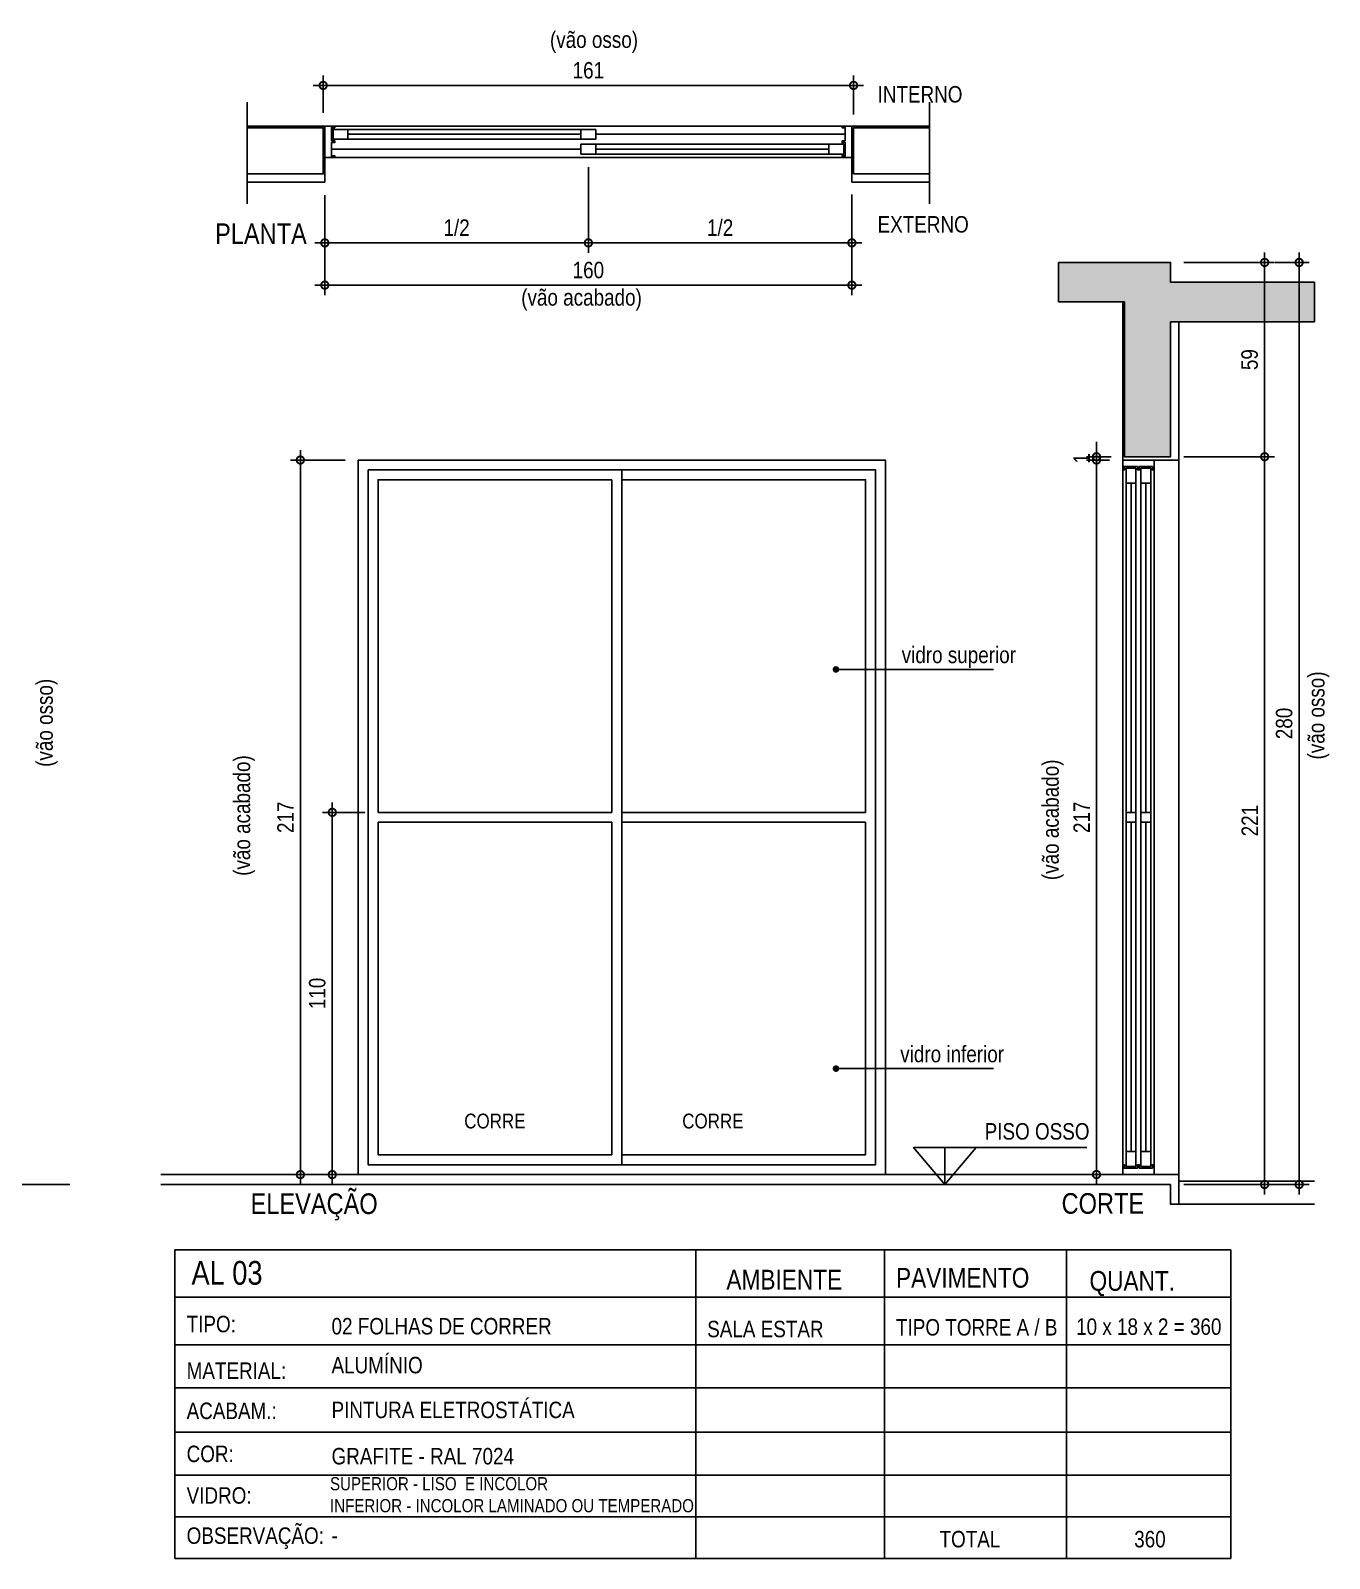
# Model space of a CAD drawing. Header units: metres. Extents: x -0.2 to 51.6, y -20.8 to 5.5.
# Drawn here: x 7.72 to 11.662, y 0.379 to 5.019 of the extents above; entities that cross this region are included whole.
import ezdxf

# ---------------------------------------------------------------- set-up
doc = ezdxf.new("R2010")
doc.units = ezdxf.units.M
doc.set_wipeout_variables(frame=1)
for name, color, linetype in [('AR-CAIXILHO', 1, 'Continuous'), ('ARQ-ALV ACAB', 4, 'Continuous'), ('ARQ-ALV OSSO', 5, 'Continuous'), ('ARQ-AUX', 7, 'Continuous'), ('ARQ-AUX1', 1, 'Continuous'), ('ARQ-AUX1 @ 1', 1, 'Continuous'), ('ARQ-AUX2', 2, 'Continuous'), ('ARQ-CAX', 1, 'Continuous'), ('ARQ-DIM', 2, 'Continuous'), ('ARQ-ENCH', 1, 'Continuous'), ('ARQ-SIM', 1, 'Continuous'), ('ARQ-TXT', 2, 'Continuous'), ('ARQ-TXT01', 2, 'Continuous'), ('ES-CORTE', 2, 'Continuous')]:
    doc.layers.add(name, color=color, linetype=linetype)
doc.styles.add('Adesa', font='ARIALN.TTF')
doc.styles.add('ROMANS', font='romans', dxfattribs={"height": 0.2})
doc.dimstyles.new('1-25ARQ', dxfattribs={"dimscale": 0.25, "dimtxt": 0.2, "dimasz": 0.08, "dimexe": 0.16, "dimexo": 0.1, "dimgap": 0.1, "dimtad": 1, "dimzin": 4, "dimdsep": 46, "dimtxsty": 'ROMANS', "dimblk": 'DOT', "dimcen": 0.1, "dimclrd": 1, "dimclre": 1, "dimclrt": 3, "dimadec": 0, "dimazin": 0, "dimtfac": 1, "dimtix": 1, "dimtmove": 2, "dimatfit": 3, "dimldrblk": 'DOT', "dimfxl": 1, "dimtolj": 1, "dimtzin": 4, "dimlwd": -1, "dimlwe": -1, "dimarcsym": 0})
doc.dimstyles.new('ADESA 1-0025', dxfattribs={"dimtxt": 0.05, "dimasz": 0.045, "dimexe": 0.03, "dimexo": 0.04, "dimgap": 0.02, "dimtad": 1, "dimtoh": 1, "dimdec": 0, "dimlfac": 100, "dimzin": 4, "dimtxsty": 'Adesa', "dimblk": 'DOTSMALL', "dimcen": 1, "dimdle": 0.03, "dimclrd": 1, "dimclre": 1, "dimclrt": 256, "dimazin": 1, "dimtm": 1e-09, "dimtfac": 1, "dimtdec": 0, "dimtix": 1, "dimtmove": 2, "dimatfit": 0, "dimldrblk": 'DOTSMALL', "dimfxl": 0.8, "dimtvp": 2, "dimtolj": 1, "dimtzin": 0, "dimarcsym": 0})

# ---------------------------------------------------------------- blocks, each defined once
blk = doc.blocks.new('_DotSmall')
at = {"color": 0, "linetype": 'ByBlock', "const_width": 0.5}
blk.add_lwpolyline([(-0.0625, 0, 1), (0.0625, 0, 1)], format="xyb", close=True, dxfattribs=at)
blk = doc.blocks.new('*D44')
at = {"layer": 'ARQ-DIM', "color": 1, "lineweight": -2, "transparency": 16777216}
for p, q in [((8.6128, 4.5188), (8.6128, 4.2158)), ((10.2128, 4.5188), (10.2128, 4.2158)), ((8.5828, 4.2458), (10.2428, 4.2458))]:
    blk.add_line(p, q, dxfattribs=at)
at = {"layer": 'Defpoints', "color": 0, "transparency": 16777216}
for p in [(8.6128, 4.5588), (10.2128, 4.5588), (10.2128, 4.2458)]:
    blk.add_point(p, dxfattribs=at)
at = {"layer": 'ARQ-DIM', "color": 1, "lineweight": -2, "transparency": 16777216, "xscale": 0.045, "yscale": 0.045, "zscale": 0.045, "rotation": 180}
blk.add_blockref('_DotSmall', (8.6128, 4.2458), dxfattribs=at)
at = {"layer": 'ARQ-DIM', "color": 1, "lineweight": -2, "transparency": 16777216, "xscale": 0.045, "yscale": 0.045, "zscale": 0.045}
blk.add_blockref('_DotSmall', (10.2128, 4.2458), dxfattribs=at)
at = {"layer": 'ARQ-DIM', "transparency": 16777216, "insert": (9.4128, 4.2913), "char_height": 0.05, "attachment_point": 5, "style": 'Adesa'}
blk.add_mtext('\\A1;160', dxfattribs=at)
blk = doc.blocks.new('*D38')
at = {"layer": 'ARQ-DIM', "color": 1, "lineweight": -2, "transparency": 16777216}
for p, q in [((8.6745, 3.7147), (8.5085, 3.7147)), ((8.5385, 3.7447), (8.5385, 1.5147)), ((8.5728, 1.5447), (8.5085, 1.5447))]:
    blk.add_line(p, q, dxfattribs=at)
at = {"layer": 'Defpoints', "color": 0, "transparency": 16777216}
for p in [(8.7145, 3.7147), (8.5385, 1.5447), (8.6128, 1.5447)]:
    blk.add_point(p, dxfattribs=at)
at = {"layer": 'ARQ-DIM', "color": 1, "lineweight": -2, "transparency": 16777216, "xscale": 0.045, "yscale": 0.045, "zscale": 0.045}
for p, rotation in [((8.5385, 3.7147), 90), ((8.5385, 1.5447), 270)]:
    blk.add_blockref('_DotSmall', p, dxfattribs=dict(at, rotation=rotation))
at = {"layer": 'ARQ-DIM', "transparency": 16777216, "insert": (8.4934, 2.6297), "char_height": 0.05, "attachment_point": 5, "rotation": 90, "style": 'Adesa'}
blk.add_mtext('\\A1;217', dxfattribs=at)
blk = doc.blocks.new('*D45')
at = {"layer": 'ARQ-DIM', "color": 1, "lineweight": -2, "transparency": 16777216}
for p, q in [((8.6078, 4.7688), (8.6078, 4.8824)), ((10.2178, 4.7638), (10.2178, 4.8824)), ((8.5778, 4.8524), (10.2478, 4.8524))]:
    blk.add_line(p, q, dxfattribs=at)
at = {"layer": 'Defpoints', "color": 0, "transparency": 16777216}
for p in [(10.2178, 4.8524), (8.6078, 4.7288), (10.2178, 4.7238)]:
    blk.add_point(p, dxfattribs=at)
at = {"layer": 'ARQ-DIM', "color": 1, "lineweight": -2, "transparency": 16777216, "xscale": 0.045, "yscale": 0.045, "zscale": 0.045, "rotation": 180}
blk.add_blockref('_DotSmall', (8.6078, 4.8524), dxfattribs=at)
at = {"layer": 'ARQ-DIM', "color": 1, "lineweight": -2, "transparency": 16777216, "xscale": 0.045, "yscale": 0.045, "zscale": 0.045}
blk.add_blockref('_DotSmall', (10.2178, 4.8524), dxfattribs=at)
at = {"layer": 'ARQ-DIM', "transparency": 16777216, "insert": (9.4128, 4.898), "char_height": 0.05, "attachment_point": 5, "style": 'Adesa'}
blk.add_mtext('\\A1;161', dxfattribs=at)
blk = doc.blocks.new('*D39')
at = {"layer": 'ARQ-DIM', "color": 1, "lineweight": -2, "transparency": 16777216}
for p, q in [((9.4128, 4.6038), (9.4128, 4.3442)), ((8.6128, 4.4938), (8.6128, 4.3442)), ((8.5828, 4.3742), (9.4428, 4.3742))]:
    blk.add_line(p, q, dxfattribs=at)
at = {"layer": 'Defpoints', "color": 0, "transparency": 16777216}
for p in [(9.4128, 4.6438), (8.6128, 4.5338), (9.4128, 4.3742)]:
    blk.add_point(p, dxfattribs=at)
at = {"layer": 'ARQ-DIM', "color": 1, "lineweight": -2, "transparency": 16777216, "xscale": 0.045, "yscale": 0.045, "zscale": 0.045, "rotation": 180}
blk.add_blockref('_DotSmall', (8.6128, 4.3742), dxfattribs=at)
at = {"layer": 'ARQ-DIM', "color": 1, "lineweight": -2, "transparency": 16777216, "xscale": 0.045, "yscale": 0.045, "zscale": 0.045}
blk.add_blockref('_DotSmall', (9.4128, 4.3742), dxfattribs=at)
at = {"layer": 'ARQ-DIM', "transparency": 16777216, "insert": (9.0128, 4.4201), "char_height": 0.05, "attachment_point": 5, "style": 'Adesa'}
blk.add_mtext('\\A1;1/2', dxfattribs=at)
blk = doc.blocks.new('*D40')
at = {"layer": 'ARQ-DIM', "color": 1, "lineweight": -2, "transparency": 16777216}
for p, q in [((9.4128, 4.6038), (9.4128, 4.3442)), ((10.2128, 4.5212), (10.2128, 4.3442)), ((9.3828, 4.3742), (10.2428, 4.3742))]:
    blk.add_line(p, q, dxfattribs=at)
at = {"layer": 'Defpoints', "color": 0, "transparency": 16777216}
for p in [(9.4128, 4.6438), (10.2128, 4.5612), (10.2128, 4.3742)]:
    blk.add_point(p, dxfattribs=at)
at = {"layer": 'ARQ-DIM', "color": 1, "lineweight": -2, "transparency": 16777216, "xscale": 0.045, "yscale": 0.045, "zscale": 0.045, "rotation": 180}
blk.add_blockref('_DotSmall', (9.4128, 4.3742), dxfattribs=at)
at = {"layer": 'ARQ-DIM', "color": 1, "lineweight": -2, "transparency": 16777216, "xscale": 0.045, "yscale": 0.045, "zscale": 0.045}
blk.add_blockref('_DotSmall', (10.2128, 4.3742), dxfattribs=at)
at = {"layer": 'ARQ-DIM', "transparency": 16777216, "insert": (9.8128, 4.4201), "char_height": 0.05, "attachment_point": 5, "style": 'Adesa'}
blk.add_mtext('\\A1;1/2', dxfattribs=at)
blk = doc.blocks.new('*D41')
at = {"layer": 'ARQ-DIM', "color": 1, "lineweight": -2, "transparency": 16777216}
for p, q in [((8.6354, 2.6747), (8.6354, 1.5147)), ((8.7345, 2.6447), (8.6054, 2.6447)), ((8.6745, 1.5447), (8.6054, 1.5447))]:
    blk.add_line(p, q, dxfattribs=at)
at = {"layer": 'Defpoints', "color": 0, "transparency": 16777216}
for p in [(8.7745, 2.6447), (8.6354, 1.5447), (8.7145, 1.5447)]:
    blk.add_point(p, dxfattribs=at)
at = {"layer": 'ARQ-DIM', "color": 1, "lineweight": -2, "transparency": 16777216, "xscale": 0.045, "yscale": 0.045, "zscale": 0.045}
for p, rotation in [((8.6354, 2.6447), 90), ((8.6354, 1.5447), 270)]:
    blk.add_blockref('_DotSmall', p, dxfattribs=dict(at, rotation=rotation))
at = {"layer": 'ARQ-DIM', "transparency": 16777216, "insert": (8.5899, 2.0947), "char_height": 0.05, "attachment_point": 5, "rotation": 90, "style": 'Adesa'}
blk.add_mtext('\\A1;110', dxfattribs=at)
blk = doc.blocks.new('*D42')
at = {"layer": 'ARQ-DIM', "color": 1, "lineweight": -2, "transparency": 16777216}
for p, q in [((11.4657, 4.3447), (11.4657, 3.6947)), ((11.22, 4.3147), (11.4957, 4.3147)), ((11.22, 3.7247), (11.4957, 3.7247))]:
    blk.add_line(p, q, dxfattribs=at)
at = {"layer": 'Defpoints', "color": 0, "transparency": 16777216}
for p in [(11.18, 4.3147), (11.18, 3.7247), (11.4657, 3.7247)]:
    blk.add_point(p, dxfattribs=at)
at = {"layer": 'ARQ-DIM', "color": 1, "lineweight": -2, "transparency": 16777216, "xscale": 0.045, "yscale": 0.045, "zscale": 0.045}
for p, rotation in [((11.4657, 4.3147), 90), ((11.4657, 3.7247), 270)]:
    blk.add_blockref('_DotSmall', p, dxfattribs=dict(at, rotation=rotation))
at = {"layer": 'ARQ-DIM', "transparency": 16777216, "insert": (11.4202, 4.0197), "char_height": 0.05, "attachment_point": 5, "rotation": 90, "style": 'Adesa'}
blk.add_mtext('\\A1;59', dxfattribs=at)
blk = doc.blocks.new('*D43')
at = {"layer": 'ARQ-DIM', "color": 1, "lineweight": -2, "transparency": 16777216}
for p, q in [((11.3478, 3.7247), (11.4957, 3.7247)), ((11.4657, 3.7547), (11.4657, 1.4847)), ((11.22, 1.5147), (11.4957, 1.5147))]:
    blk.add_line(p, q, dxfattribs=at)
at = {"layer": 'Defpoints', "color": 0, "transparency": 16777216}
for p in [(11.3078, 3.7247), (11.18, 1.5147), (11.4657, 1.5147)]:
    blk.add_point(p, dxfattribs=at)
at = {"layer": 'ARQ-DIM', "color": 1, "lineweight": -2, "transparency": 16777216, "xscale": 0.045, "yscale": 0.045, "zscale": 0.045}
for p, rotation in [((11.4657, 3.7247), 90), ((11.4657, 1.5147), 270)]:
    blk.add_blockref('_DotSmall', p, dxfattribs=dict(at, rotation=rotation))
at = {"layer": 'ARQ-DIM', "transparency": 16777216, "insert": (11.4206, 2.6197), "char_height": 0.05, "attachment_point": 5, "rotation": 90, "style": 'Adesa'}
blk.add_mtext('\\A1;221', dxfattribs=at)
blk = doc.blocks.new('*D37')
at = {"layer": 'ARQ-DIM', "color": 1, "lineweight": -2, "transparency": 16777216}
for p, q in [((11.5705, 4.3447), (11.5705, 1.4847)), ((11.4979, 4.3147), (11.6005, 4.3147)), ((11.4618, 1.5147), (11.6005, 1.5147))]:
    blk.add_line(p, q, dxfattribs=at)
at = {"layer": 'Defpoints', "color": 0, "transparency": 16777216}
for p in [(11.4579, 4.3147), (11.4218, 1.5147), (11.5705, 1.5147)]:
    blk.add_point(p, dxfattribs=at)
at = {"layer": 'ARQ-DIM', "color": 1, "lineweight": -2, "transparency": 16777216, "xscale": 0.045, "yscale": 0.045, "zscale": 0.045}
for p, rotation in [((11.5705, 4.3147), 90), ((11.5705, 1.5147), 270)]:
    blk.add_blockref('_DotSmall', p, dxfattribs=dict(at, rotation=rotation))
at = {"layer": 'ARQ-DIM', "transparency": 16777216, "insert": (11.525, 2.9147), "char_height": 0.05, "attachment_point": 5, "rotation": 90, "style": 'Adesa'}
blk.add_mtext('\\A1;280', dxfattribs=at)
blk = doc.blocks.new('*U46')
at = {"color": 0, "linetype": 'ByBlock', "ltscale": 0.5}
for points in [[(0.02, -0.045), (0.03, -0.045), (0.03, -0.05), (0.02, -0.05), (0.02, -0.09), (0.03, -0.09), (0.03, -0.095), (0.02, -0.095), (0.02, -0.09), (0.03, -0.09), (0.03, -0.095), (0, -0.095), (0, 0), (0.03, 0), (0.03, -0.005), (0.02, -0.005), (0.02, -0.045)], [(1.58, -0.045), (1.57, -0.045), (1.57, -0.05), (1.58, -0.05), (1.58, -0.09), (1.57, -0.09), (1.57, -0.095), (1.58, -0.095), (1.58, -0.09), (1.57, -0.09), (1.57, -0.095), (1.6, -0.095), (1.6, 0), (1.57, 0), (1.57, -0.005), (1.58, -0.005), (1.58, -0.045)], [(0.025, -0.01), (0.07, -0.01), (0.07, -0.04), (0.025, -0.04)], [(0.8225, -0.01), (0.7775, -0.01), (0.7775, -0.04), (0.8225, -0.04)], [(0.7775, -0.055), (0.8225, -0.055), (0.8225, -0.085), (0.7775, -0.085)], [(1.575, -0.055), (1.53, -0.055), (1.53, -0.085), (1.575, -0.085)]]:
    blk.add_lwpolyline(points, close=True, dxfattribs=at)
at = {"color": 8, "linetype": 'ByBlock', "ltscale": 0.5}
for points in [[(1.57, 0), (0.03, 0)], [(0.8225, -0.025), (1.58, -0.025)], [(0.7775, -0.07), (0.02, -0.07)], [(1.57, -0.095), (0.03, -0.095)]]:
    blk.add_lwpolyline(points, dxfattribs=at)
at = {"color": 7, "linetype": 'ByBlock', "ltscale": 0.5}
for points in [[(0.8225, -0.01), (0.8225, -0.04), (0.025, -0.04), (0.025, -0.01)], [(0.7775, -0.055), (0.7775, -0.085), (1.575, -0.085), (1.575, -0.055)]]:
    blk.add_lwpolyline(points, close=True, dxfattribs=at)
for points in [[(0.07, -0.025), (0.7775, -0.025)], [(0.8225, -0.07), (1.53, -0.07)]]:
    blk.add_lwpolyline(points, dxfattribs=at)
blk = doc.blocks.new('V P 160x220')
for p, q in [((0.06, 1.1), (0.77, 1.1)), ((0.06, 1.07), (0.77, 1.07)), ((0.8, 1.1), (1.54, 1.1)), ((0.8, 1.07), (1.54, 1.07))]:
    blk.add_line(p, q)
for points in [[(0, 2.17), (1.6, 2.17), (1.6, 0), (0, 0)], [(0.03, 2.14), (1.57, 2.14), (1.57, 0.03), (0.03, 0.03)]]:
    blk.add_lwpolyline(points, close=True)
for points in [[(0.8, 2.14), (0.8, 0.03)], [(0.06, 1.1), (0.06, 2.11), (0.77, 2.11)], [(0.77, 2.11), (0.77, 1.1)], [(0.8, 2.11), (1.54, 2.11), (1.54, 1.1)], [(0.77, 0.06), (0.06, 0.06), (0.06, 1.07)], [(0.77, 1.07), (0.77, 0.06)], [(1.54, 1.07), (1.54, 0.06), (0.8, 0.06)]]:
    blk.add_lwpolyline(points)
blk = doc.blocks.new('cte al 03')
at = {"layer": 'AR-CAIXILHO', "color": 1}
for points in [[(0.01, 1.1), (0.04, 1.1), (0.04, 1.07), (0.01, 1.07)], [(0.055, 1.1), (0.085, 1.1), (0.085, 1.07), (0.055, 1.07)]]:
    blk.add_lwpolyline(points, close=True, dxfattribs=at)
at = {"layer": 'ARQ-CAX', "color": 8, "linetype": 'ByBlock', "ltscale": 0.5}
for points in [[(0, 2.17), (0, 0.03)], [(0.095, 2.17), (0.095, 0.03)]]:
    blk.add_lwpolyline(points, dxfattribs=at)
at = {"layer": 'ARQ-CAX', "linetype": 'ByBlock', "ltscale": 0.5}
for points in [[(0.05, 2.15), (0.05, 2.14), (0.045, 2.14), (0.045, 2.15), (0.005, 2.15), (0.005, 2.14), (0, 2.14), (0, 2.15), (0.005, 2.15), (0.005, 2.14), (0, 2.14), (0, 2.17), (0.095, 2.17), (0.095, 2.14), (0.09, 2.14), (0.09, 2.15), (0.05, 2.15)], [(0.04, 2.145), (0.04, 2.1), (0.01, 2.1), (0.01, 2.145)], [(0.085, 2.145), (0.085, 2.1), (0.055, 2.1), (0.055, 2.145)], [(0.04, 0.025), (0.04, 0.07), (0.01, 0.07), (0.01, 0.025)], [(0.085, 0.025), (0.085, 0.07), (0.055, 0.07), (0.055, 0.025)], [(0.05, 0.02), (0.05, 0.03), (0.045, 0.03), (0.045, 0.02), (0.005, 0.02), (0.005, 0.03), (0, 0.03), (0, 0.02), (0.005, 0.02), (0.005, 0.03), (0, 0.03), (0, 0), (0.095, 0), (0.095, 0.03), (0.09, 0.03), (0.09, 0.02), (0.05, 0.02)]]:
    blk.add_lwpolyline(points, close=True, dxfattribs=at)
at = {"layer": 'ARQ-CAX', "color": 7, "linetype": 'ByBlock', "ltscale": 0.5}
for points in [[(0.04, 0.025), (0.01, 0.025), (0.01, 2.1), (0.04, 2.1)], [(0.085, 2.1), (0.055, 2.1), (0.055, 0.025), (0.085, 0.025)]]:
    blk.add_lwpolyline(points, close=True, dxfattribs=at)
for points in [[(0.025, 1.1), (0.025, 2.1)], [(0.07, 1.1), (0.07, 2.1)], [(0.025, 0.07), (0.025, 1.07)], [(0.07, 0.07), (0.07, 1.07)]]:
    blk.add_lwpolyline(points, dxfattribs=at)
blk = doc.blocks.new('*D53')
at = {"layer": 'ARQ-DIM', "color": 1, "lineweight": -2, "transparency": 16777216}
for p, q in [((10.995, 3.7147), (10.9253, 3.7147)), ((10.9553, 1.5147), (10.9553, 3.7447)), ((10.995, 1.5447), (10.9253, 1.5447))]:
    blk.add_line(p, q, dxfattribs=at)
at = {"layer": 'Defpoints', "color": 0, "transparency": 16777216}
for p in [(10.9553, 3.7147), (11.035, 3.7147), (11.035, 1.5447)]:
    blk.add_point(p, dxfattribs=at)
at = {"layer": 'ARQ-DIM', "color": 1, "lineweight": -2, "transparency": 16777216, "xscale": 0.045, "yscale": 0.045, "zscale": 0.045}
for p, rotation in [((10.9553, 3.7147), 90), ((10.9553, 1.5447), 270)]:
    blk.add_blockref('_DotSmall', p, dxfattribs=dict(at, rotation=rotation))
at = {"layer": 'ARQ-DIM', "transparency": 16777216, "insert": (10.9102, 2.6297), "char_height": 0.05, "attachment_point": 5, "rotation": 90, "style": 'Adesa'}
blk.add_mtext('\\A1;217', dxfattribs=at)
blk = doc.blocks.new('*D54')
at = {"layer": 'ARQ-DIM', "color": 1, "lineweight": -2, "transparency": 16777216}
for p, q in [((10.9553, 3.7247), (10.9553, 3.7697)), ((11, 3.7247), (10.9253, 3.7247)), ((10.995, 3.7147), (10.9253, 3.7147)), ((10.9553, 3.7247), (10.9553, 3.7147)), ((10.9553, 3.7147), (10.9553, 3.6697))]:
    blk.add_line(p, q, dxfattribs=at)
at = {"layer": 'Defpoints', "color": 0, "transparency": 16777216}
for p in [(10.9553, 3.7147), (11.035, 3.7147), (11.04, 3.7247)]:
    blk.add_point(p, dxfattribs=at)
at = {"layer": 'ARQ-DIM', "color": 1, "lineweight": -2, "transparency": 16777216, "xscale": 0.045, "yscale": 0.045, "zscale": 0.045}
for p, rotation in [((10.9553, 3.7247), 270), ((10.9553, 3.7147), 90)]:
    blk.add_blockref('_DotSmall', p, dxfattribs=dict(at, rotation=rotation))
at = {"layer": 'ARQ-DIM', "transparency": 16777216, "insert": (10.9102, 3.7197), "char_height": 0.05, "attachment_point": 5, "rotation": 90, "style": 'Adesa'}
blk.add_mtext('\\A1;1', dxfattribs=at)
blk = doc.blocks.new('_Dot')
at = {"color": 0, "linetype": 'ByBlock', "lineweight": -2}
blk.add_line((-0.5, 0), (-1, 0), dxfattribs=at)
at = {"color": 0, "linetype": 'ByBlock', "const_width": 0.5}
blk.add_lwpolyline([(-0.25, 0, 1), (0.25, 0, 1)], format="xyb", close=True, dxfattribs=at)
blk = doc.blocks.new('ALUMINIO')
h = blk.add_hatch(color=8)
h.dxf.hatch_style = 1
h.paths.add_polyline_path([(11.6173, 4.2547), (11.18, 4.2547), (11.18, 4.1347), (11.6173, 4.1347)])
h.paths.add_polyline_path([(11.18, 4.3147), (10.84, 4.3147), (10.84, 4.1947), (11.04, 4.1947), (11.04, 3.7247), (11.18, 3.7247)])
h = blk.add_hatch()
h.set_pattern_fill('ANGLE', color=8)
h.set_pattern_definition([(0, (7.663, 0), (0, 6.985), [5.08, -1.905]), (90, (7.663, 0), (-6.985, 4e-16), [5.08, -1.905])])
h.paths.add_polyline_path([(10.7282, 2.5147), (10.5882, 2.5147), (10.5882, 1.5147), (10.7282, 1.5147)])
at = {"layer": 'ARQ-AUX1'}
h = blk.add_hatch(color=254, dxfattribs=at)
h.paths.add_polyline_path([(9.2666, 1.6361), (9.3099, 1.7111), (9.2666, 1.7861)])
h.paths.add_polyline_path([(9.6789, 1.7861), (9.6356, 1.7111), (9.6789, 1.6361)])
h = blk.add_hatch(color=256, dxfattribs=at)
h.paths.add_polyline_path([(9.2666, 1.6361), (9.3099, 1.7111), (9.2666, 1.7861)])
h.paths.add_polyline_path([(9.6789, 1.7861), (9.6356, 1.7111), (9.6789, 1.6361)])
at = {"color": 8}
for p, q in [((10.84, 4.3147), (10.84, 4.1947)), ((11.6173, 4.1347), (11.6173, 4.2547))]:
    blk.add_line(p, q, dxfattribs=at)
at = {"layer": 'ARQ-ALV ACAB', "ltscale": 0.05}
blk.add_line((8.1149, 1.5447), (11.205, 1.5447), dxfattribs=at)
for points in [[(8.3782, 4.5588), (8.6128, 4.5588), (8.6128, 4.7288), (8.3771, 4.7288)], [(10.4475, 4.5588), (10.2128, 4.5588), (10.2128, 4.7288), (10.4475, 4.7288)]]:
    blk.add_lwpolyline(points, dxfattribs=at)
at = {"layer": 'ARQ-ALV ACAB'}
for points in [[(11.205, 4.1347), (11.205, 3.7147), (11.035, 3.7147), (11.035, 4.1947)], [(11.205, 1.5447), (11.205, 1.4547)], [(11.6173, 1.5247), (11.205, 1.5247)]]:
    blk.add_lwpolyline(points, dxfattribs=at)
at = {"layer": 'ARQ-ALV OSSO', "ltscale": 0.05}
for points in [[(8.3782, 4.5838), (8.6078, 4.5838), (8.6078, 4.7238), (8.3782, 4.7238)], [(10.4475, 4.5838), (10.2178, 4.5838), (10.2178, 4.7238), (10.4475, 4.7238)]]:
    blk.add_lwpolyline(points, dxfattribs=at)
at = {"layer": 'ARQ-AUX'}
blk.add_lwpolyline([(11.205, 1.5447), (11.205, 3.7147)], dxfattribs=at)
at = {"layer": 'ARQ-AUX2'}
for points in [[(11.18, 4.2547), (11.18, 4.3147), (10.84, 4.3147)], [(10.84, 4.1947), (11.04, 4.1947), (11.04, 3.7247), (11.18, 3.7247), (11.18, 4.1347)]]:
    blk.add_lwpolyline(points, dxfattribs=at)
at = {"layer": 'ARQ-DIM'}
blk.add_lwpolyline([(10.9258, 1.6272), (10.4, 1.6272), (10.4949, 1.5147), (10.5899, 1.6272), (10.4, 1.6272), (10.4949, 1.5147), (10.4949, 1.6272)], dxfattribs=at)
at = {"layer": 'ARQ-ENCH', "ltscale": 0.01}
for p, q in [((8.3771, 4.4923), (8.3771, 4.8013)), ((10.4485, 4.4923), (10.4485, 4.8013)), ((11.3635, 1.3159), (8.1574, 1.3159)), ((8.1574, 0.379), (8.1574, 1.3159)), ((9.7388, 0.379), (9.7388, 1.3159)), ((9.7388, 0.379), (9.7388, 1.3159)), ((10.312, 1.3159), (10.312, 0.379)), ((10.8643, 1.3159), (10.8643, 0.379)), ((11.3635, 0.379), (11.3635, 1.3159)), ((11.3635, 1.172), (8.1574, 1.172)), ((11.3635, 1.0282), (8.1574, 1.0282)), ((11.3635, 0.8975), (8.1574, 0.8975)), ((11.3635, 0.7624), (8.1574, 0.7624)), ((11.3635, 0.6317), (8.1574, 0.6317)), ((11.3635, 0.5053), (8.1574, 0.5053)), ((11.3635, 0.379), (8.1574, 0.379))]:
    blk.add_line(p, q, dxfattribs=at)
at = {"layer": 'ES-CORTE'}
for p, q in [((7.839, 1.5147), (4.0192, 1.5147)), ((8.1149, 1.5147), (11.18, 1.5147))]:
    blk.add_line(p, q, dxfattribs=at)
for points in [[(11.18, 4.3147), (11.18, 4.2547), (11.6173, 4.2547)], [(11.18, 1.5147), (11.18, 1.4547), (11.6173, 1.4547)]]:
    blk.add_lwpolyline(points, dxfattribs=at)
at = {"layer": 'ES-CORTE', "elevation": 0}
blk.add_lwpolyline([(11.18, 4.1347), (11.6173, 4.1347)], dxfattribs=at)
blk.add_blockref('cte al 03', (11.035, 1.5447))
at = {"layer": 'ARQ-AUX1 @ 1'}
blk.add_blockref('*U46', (8.6128, 4.7288), dxfattribs=at)
at = {"layer": 'ARQ-TXT', "style": 'Adesa'}
for p in [(9.036, 1.6848), (9.6977, 1.6848)]:
    blk.add_text('CORRE', height=0.045, dxfattribs=at).set_placement(p)
at = {"layer": 'ARQ-TXT', "attachment_point": 1, "style": 'Adesa'}
for s, insert, char_height, width in [('(vão osso)', (9.2962, 5.0163), 0.05, 0.551174), ('PLANTA', (8.2796, 4.4332), 0.0625, 0.551174), ('(vão acabado)', (9.209, 4.2336), 0.05, 0.551174), ('vidro superior', (10.3639, 3.148), 0.05, 0.551174), ('vidro inferior', (10.3595, 1.9358), 0.05, 0.551174), ('PISO OSSO', (10.6157, 1.701), 0.05, 0.88), ('ELEVAÇÃO', (8.3874, 1.4875), 0.0625, 0.551174), ('CORTE', (10.8493, 1.4883), 0.0625, 0.551174)]:
    blk.add_mtext(s, dxfattribs=dict(at, insert=insert, char_height=char_height, width=width))
at = {"layer": 'ARQ-TXT', "ltscale": 0.01, "style": 'Adesa'}
for s, insert, char_height, width, attachment_point in [('INTERNO', (10.2907, 4.8504), 0.05, 0.686828, 1), ('EXTERNO', (10.2907, 4.4555), 0.05, 0.686828, 1), ('AL 03', (8.2081, 1.2823), 0.072, 0.605305, 1), ('AMBIENTE', (10.0075, 1.2556), 0.06, 0.467927, 2), ('PAVIMENTO', (10.3467, 1.2309), 0.06, 0.336611, 4), ('QUANT.', (11.0639, 1.2519), 0.06, 0.39922, 2), ('TIPO:', (8.1933, 1.1159), 0.05, 0.166457, 1), ('02 FOLHAS DE CORRER', (8.6332, 1.1093), 0.05, 1.067594, 1), ('SALA ESTAR', (9.7735, 1.0753), 0.05, 0.467927, 4), ('TIPO TORRE A / B', (10.3467, 1.0806), 0.05, 0.55993, 4), ('10 x 18 x 2 = 360', (11.1139, 1.0826), 0.05, 0.49922, 5), ('ALUMÍNIO', (8.6332, 0.9911), 0.05, 1.067594, 1), ('MATERIAL:', (8.1933, 0.9743), 0.05, 0.336303, 1), ('ACABAM.:', (8.1933, 0.8523), 0.05, 0.336303, 1), ('PINTURA ELETROSTÁTICA', (8.6332, 0.855), 0.05, 1.067594, 1), ('COR:', (8.1933, 0.7216), 0.05, 0.336303, 1), ('GRAFITE - RAL 7024', (8.6332, 0.7145), 0.05, 1.067594, 1), ('VIDRO:', (8.1933, 0.5953), 0.05, 0.336303, 1), ('OBSERVAÇÃO:', (8.1933, 0.4733), 0.05, 0.336303, 1), ('-', (8.6332, 0.4741), 0.05, 1.067594, 1), ('TOTAL', (10.5711, 0.4626), 0.05, 0.410919, 2), ('360', (11.1175, 0.4626), 0.05, 0.39922, 2)]:
    blk.add_mtext(s, dxfattribs=dict(at, insert=insert, char_height=char_height, width=width, attachment_point=attachment_point))
at = {"layer": 'ARQ-TXT', "ltscale": 0.01, "char_height": 0.05, "width": 0.88, "attachment_point": 1, "rotation": 90, "style": 'Adesa'}
for s, insert in [('{\\fArial Narrow|b0|i0|c0|p34;(vão osso)}', (11.5973, 2.8053)), ('{\\fArial Narrow|b0|i0|c0|p34;(vão osso)}', (7.737, 2.7829)), ('{\\fArial Narrow|b0|i0|c0|p34;(vão acabado)}', (8.3361, 2.452)), ('{\\fArial Narrow|b0|i0|c0|p34;(vão acabado)}', (10.7907, 2.439))]:
    blk.add_mtext(s, dxfattribs=dict(at, insert=insert))
at = {"layer": 'ARQ-TXT01', "ltscale": 0.01, "insert": (8.6285, 0.6259), "char_height": 0.04, "width": 1.551568, "attachment_point": 1, "style": 'Adesa'}
blk.add_mtext('{\\fArial Narrow|b0|i0|c0|p34;SUPERIOR - LISO  E INCOLOR \\PINFERIOR - INCOLOR LAMINADO OU TEMPERADO}', dxfattribs=at)
at = {"layer": 'ARQ-DIM'}
for base, p1, p2, picture, middle in [((10.2178, 4.8524), (8.6078, 4.7288), (10.2178, 4.7238), '*D45', (9.4128, 4.898)), ((10.2128, 4.2458), (8.6128, 4.5588), (10.2128, 4.5588), '*D44', (9.4128, 4.2913))]:
    dim = blk.add_linear_dim(base=base, p1=p1, p2=p2, dimstyle='ADESA 1-0025', dxfattribs=at)
    dim.commit()
    dim.dimension.update_dxf_attribs({"geometry": picture, "text_midpoint": middle})
for base, p1, p2, picture, middle in [((9.4128, 4.3742), (8.6128, 4.5338), (9.4128, 4.6438), '*D39', (9.0128, 4.4201)), ((10.2128, 4.3742), (9.4128, 4.6438), (10.2128, 4.5612), '*D40', (9.8128, 4.4201))]:
    dim = blk.add_linear_dim(base=base, p1=p1, p2=p2, text='1/2', dimstyle='ADESA 1-0025', dxfattribs=at)
    dim.commit()
    dim.dimension.update_dxf_attribs({"geometry": picture, "text_midpoint": middle})
for base, p1, p2, picture, middle in [((11.4657, 3.7247), (11.18, 4.3147), (11.18, 3.7247), '*D42', (11.4202, 4.0197)), ((11.5705, 1.5147), (11.4579, 4.3147), (11.4218, 1.5147), '*D37', (11.525, 2.9147)), ((10.9553, 3.7147), (11.04, 3.7247), (11.035, 3.7147), '*D54', (10.9102, 3.7197)), ((8.5385, 1.5447), (8.7145, 3.7147), (8.6128, 1.5447), '*D38', (8.4934, 2.6297)), ((10.9553, 3.7147), (11.035, 1.5447), (11.035, 3.7147), '*D53', (10.9102, 2.6297)), ((11.4657, 1.5147), (11.3078, 3.7247), (11.18, 1.5147), '*D43', (11.4206, 2.6197)), ((8.6354, 1.5447), (8.7745, 2.6447), (8.7145, 1.5447), '*D41', (8.5899, 2.0947))]:
    dim = blk.add_linear_dim(base=base, p1=p1, p2=p2, angle=90, dimstyle='ADESA 1-0025', dxfattribs=at)
    dim.commit()
    dim.dimension.update_dxf_attribs({"geometry": picture, "text_midpoint": middle})
at = {"layer": 'ARQ-SIM', "ltscale": 2}
for points in [[(10.1644, 3.0788), (10.6429, 3.0788)], [(10.1644, 1.8666), (10.6429, 1.8666)]]:
    blk.add_leader(points, dimstyle='1-25ARQ', override={"dimgap": 0.1, "dimtad": 0}, dxfattribs=at)
for points in [[(9.2666, 1.6361), (9.3099, 1.7111), (9.2666, 1.7861)], [(9.6789, 1.6361), (9.6356, 1.7111), (9.6789, 1.7861)]]:
    blk.add_wipeout(points).dxf.layer = 'ARQ-AUX1'
at = {"layer": 'ARQ-CAX'}
blk.add_blockref('V P 160x220', (8.7145, 1.5447), dxfattribs=at)

msp = doc.modelspace()

# ---------------------------------------------------------------- block references
msp.add_blockref('ALUMINIO', (0, 0))

doc.saveas('drawing.dxf')
